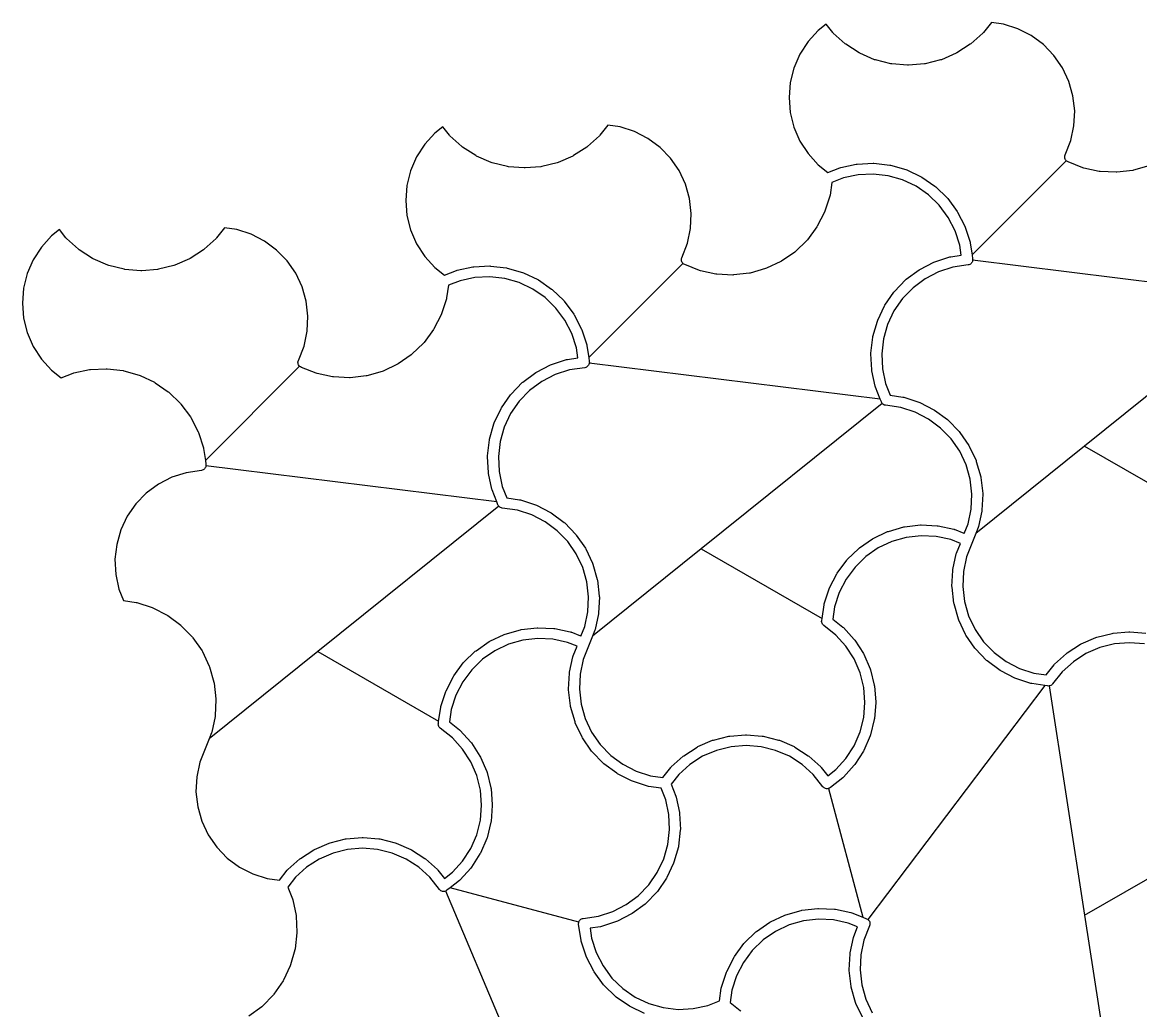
# Model space of a CAD drawing. Header units: millimetres. Extents: x 0 to 179, y 0 to 171.
# Drawn here: x 6.7 to 79.6, y 106.2 to 170.6 of the extents above; entities that cross this region are included whole.
import ezdxf

# ---------------------------------------------------------------- set-up
doc = ezdxf.new("R2010")
doc.units = ezdxf.units.MM
doc.layers.add('VISIBLE', color=7, linetype='CONTINUOUS')

msp = doc.modelspace()

# ---------------------------------------------------------------- linework, layer by layer
at = {"layer": 'VISIBLE'}
for p, q in [((69.845319, 170.577273), (69.325776, 169.922483)), ((70.643763, 170.458939), (69.845319, 170.577273)), ((58.563685, 170.051635), (57.905123, 169.325174)), ((59.08011, 170.461392), (58.563685, 170.051635)), ((59.507707, 169.922483), (59.08011, 170.461392)), ((59.546813, 169.880721), (59.507707, 169.922483)), ((60.315804, 169.183603), (59.546813, 169.880721)), ((69.28667, 169.880721), (68.517679, 169.183603)), ((69.325776, 169.922483), (69.28667, 169.880721)), ((71.577326, 170.159086), (70.643763, 170.458939)), ((72.449564, 169.711146), (71.577326, 170.159086)), ((57.905123, 169.325174), (57.373712, 168.501127)), ((60.36119, 169.14877), (60.315804, 169.183603)), ((61.23348, 168.586248), (60.36119, 169.14877)), ((68.472292, 169.14877), (67.600002, 168.586248)), ((68.517679, 169.183603), (68.472292, 169.14877)), ((73.237171, 169.127087), (72.449564, 169.711146)), ((73.919102, 168.422516), (73.237171, 169.127087)), ((57.373712, 168.501127), (56.983654, 167.601514)), ((61.283936, 168.559275), (61.23348, 168.586248)), ((62.236217, 168.146381), (61.283936, 168.559275)), ((67.549547, 168.559275), (66.597266, 168.146381)), ((67.600002, 168.586248), (67.549547, 168.559275)), ((74.477134, 167.616259), (73.919102, 168.422516)), ((62.290392, 168.127988), (62.236217, 168.146381)), ((63.297219, 167.875754), (62.290392, 168.127988)), ((63.353667, 167.866433), (63.297219, 167.875754)), ((64.388135, 167.781599), (63.353667, 167.866433)), ((64.445348, 167.781599), (64.388135, 167.781599)), ((65.479816, 167.866433), (64.445348, 167.781599)), ((65.536264, 167.875754), (65.479816, 167.866433)), ((66.54309, 168.127988), (65.536264, 167.875754)), ((66.597266, 168.146381), (66.54309, 168.127988)), ((56.983654, 167.601514), (56.74537, 166.650372)), ((74.896357, 166.72986), (74.477134, 167.616259)), ((56.74537, 166.650372), (56.665228, 165.673116)), ((75.165569, 165.787005), (74.896357, 166.72986)), ((56.665228, 165.673116), (56.74537, 164.695861)), ((75.277575, 164.812888), (75.165569, 165.787005)), ((75.229383, 163.833537), (75.277575, 164.812888)), ((56.74537, 164.695861), (56.983654, 163.744719)), ((33.578457, 163.356863), (32.919894, 162.630402)), ((34.094882, 163.76662), (33.578457, 163.356863)), ((34.522479, 163.227711), (34.094882, 163.76662)), ((44.86009, 163.882501), (44.340547, 163.227711)), ((45.658535, 163.764167), (44.86009, 163.882501)), ((46.592097, 163.464315), (45.658535, 163.764167)), ((47.464336, 163.016374), (46.592097, 163.464315)), ((56.983654, 163.744719), (57.373712, 162.845105)), ((75.022282, 162.875122), (75.229383, 163.833537)), ((32.919894, 162.630402), (32.388484, 161.806356)), ((34.561584, 163.185949), (34.522479, 163.227711)), ((35.330575, 162.488831), (34.561584, 163.185949)), ((44.301442, 163.185949), (43.532451, 162.488831)), ((44.340547, 163.227711), (44.301442, 163.185949)), ((48.251943, 162.432315), (47.464336, 163.016374)), ((57.373712, 162.845105), (57.905123, 162.021058)), ((74.651252, 161.93656), (75.022282, 162.875122)), ((32.388484, 161.806356), (31.998425, 160.906742)), ((35.375962, 162.453998), (35.330575, 162.488831)), ((36.248252, 161.891476), (35.375962, 162.453998)), ((36.298708, 161.864503), (36.248252, 161.891476)), ((37.250989, 161.451609), (36.298708, 161.864503)), ((42.564319, 161.864503), (41.612038, 161.451609)), ((42.614774, 161.891476), (42.564319, 161.864503)), ((43.487064, 162.453998), (42.614774, 161.891476)), ((43.532451, 162.488831), (43.487064, 162.453998)), ((48.933874, 161.727744), (48.251943, 162.432315)), ((57.905123, 162.021058), (58.563685, 161.294598)), ((74.62742, 161.82968), (74.63513, 161.884058)), ((74.628312, 161.774766), (74.62742, 161.82968)), ((74.63513, 161.884058), (74.651252, 161.93656)), ((37.305164, 161.433216), (37.250989, 161.451609)), ((38.31199, 161.180982), (37.305164, 161.433216)), ((38.368439, 161.171661), (38.31199, 161.180982)), ((39.402907, 161.086828), (38.368439, 161.171661)), ((39.460119, 161.086828), (39.402907, 161.086828)), ((40.494587, 161.171661), (39.460119, 161.086828)), ((40.551036, 161.180982), (40.494587, 161.171661)), ((41.557862, 161.433216), (40.551036, 161.180982)), ((41.612038, 161.451609), (41.557862, 161.433216)), ((49.491906, 160.921487), (48.933874, 161.727744)), ((58.563685, 161.294598), (59.195991, 160.792895)), ((59.195991, 160.792895), (59.973324, 161.100188)), ((59.973324, 161.100188), (60.028071, 161.116802)), ((60.028071, 161.116802), (61.042596, 161.336029)), ((61.042596, 161.336029), (61.099319, 161.343502)), ((61.099319, 161.343502), (62.136005, 161.394515)), ((62.136005, 161.394515), (62.193187, 161.392647)), ((62.193187, 161.392647), (63.224334, 161.274083)), ((63.224334, 161.274083), (63.280448, 161.262924)), ((63.280448, 161.262924), (64.278502, 160.977952)), ((74.729984, 161.561131), (68.590122, 155.421269)), ((74.637783, 161.720668), (74.628312, 161.774766)), ((74.655601, 161.668717), (74.637783, 161.720668)), ((74.681326, 161.620193), (74.655601, 161.668717)), ((74.714325, 161.57629), (74.681326, 161.620193)), ((74.729984, 161.561131), (74.714325, 161.57629)), ((74.753785, 161.538091), (74.729984, 161.561131)), ((74.798736, 161.506534), (74.753785, 161.538091)), ((74.84807, 161.482398), (74.798736, 161.506534)), ((75.813324, 161.100816), (74.84807, 161.482398)), ((75.868071, 161.084202), (75.813324, 161.100816)), ((76.882596, 160.864976), (75.868071, 161.084202)), ((80.118502, 161.223053), (79.120448, 160.93808)), ((31.998425, 160.906742), (31.760142, 159.9556)), ((49.911129, 160.035088), (49.491906, 160.921487)), ((60.203975, 160.438657), (59.453335, 160.141915)), ((61.16239, 160.645758), (60.203975, 160.438657)), ((62.141741, 160.69395), (61.16239, 160.645758)), ((63.115858, 160.581944), (62.141741, 160.69395)), ((64.058713, 160.312732), (63.115858, 160.581944)), ((64.278502, 160.977952), (64.332048, 160.9578)), ((64.332048, 160.9578), (65.27034, 160.514034)), ((65.27034, 160.514034), (65.319888, 160.485427)), ((65.319888, 160.485427), (66.173347, 159.894725)), ((76.939319, 160.857503), (76.882596, 160.864976)), ((77.976005, 160.80649), (76.939319, 160.857503)), ((78.033187, 160.808358), (77.976005, 160.80649)), ((79.064334, 160.926921), (78.033187, 160.808358)), ((79.120448, 160.93808), (79.064334, 160.926921)), ((31.760142, 159.9556), (31.68, 158.978345)), ((50.18034, 159.092233), (49.911129, 160.035088)), ((59.453335, 160.141915), (59.330792, 159.315079)), ((64.945112, 159.893509), (64.058713, 160.312732)), ((65.751369, 159.335477), (64.945112, 159.893509)), ((66.173347, 159.894725), (66.217572, 159.858429)), ((66.217572, 159.858429), (66.963392, 159.136575)), ((31.68, 158.978345), (31.760142, 158.001089)), ((50.292347, 158.118116), (50.18034, 159.092233)), ((59.317807, 159.259359), (59.0004, 158.271142)), ((59.330792, 159.315079), (59.317807, 159.259359)), ((66.45594, 158.653546), (65.751369, 159.335477)), ((66.963392, 159.136575), (67.001113, 159.093558)), ((67.001113, 159.093558), (67.619365, 158.259841)), ((58.978511, 158.218282), (58.504346, 157.294979)), ((59.0004, 158.271142), (58.978511, 158.218282)), ((67.039999, 157.865939), (66.45594, 158.653546)), ((67.619365, 158.259841), (67.649574, 158.211254)), ((67.649574, 158.211254), (68.123739, 157.287951)), ((31.760142, 158.001089), (31.998425, 157.049947)), ((50.244155, 157.138765), (50.292347, 158.118116)), ((67.48794, 156.993701), (67.039999, 157.865939)), ((9.109653, 157.071848), (8.593229, 156.662092)), ((9.537251, 156.53294), (9.109653, 157.071848)), ((19.874862, 157.18773), (19.355319, 156.53294)), ((20.673306, 157.069395), (19.874862, 157.18773)), ((21.606869, 156.769543), (20.673306, 157.069395)), ((22.479108, 156.321603), (21.606869, 156.769543)), ((31.998425, 157.049947), (32.388484, 156.150334)), ((50.037053, 156.18035), (50.244155, 157.138765)), ((58.474137, 157.246391), (57.855885, 156.412674)), ((58.504346, 157.294979), (58.474137, 157.246391)), ((67.787792, 156.060138), (67.48794, 156.993701)), ((68.123739, 157.287951), (68.145628, 157.235091)), ((68.145628, 157.235091), (68.463035, 156.246874)), ((8.593229, 156.662092), (7.934666, 155.935631)), ((9.576356, 156.491177), (9.537251, 156.53294)), ((10.345347, 155.794059), (9.576356, 156.491177)), ((19.316214, 156.491177), (18.547223, 155.794059)), ((19.355319, 156.53294), (19.316214, 156.491177)), ((23.266715, 155.737544), (22.479108, 156.321603)), ((32.388484, 156.150334), (32.919894, 155.326287)), ((49.666023, 155.241788), (50.037053, 156.18035)), ((57.818164, 156.369658), (57.072344, 155.647804)), ((57.855885, 156.412674), (57.818164, 156.369658)), ((67.88444, 155.408023), (67.787792, 156.060138)), ((68.463035, 156.246874), (68.47602, 156.191154)), ((68.47602, 156.191154), (68.590122, 155.421269)), ((7.934666, 155.935631), (7.403255, 155.111584)), ((10.390734, 155.759226), (10.345347, 155.794059)), ((11.263024, 155.196705), (10.390734, 155.759226)), ((18.501836, 155.759226), (17.629546, 155.196705)), ((18.547223, 155.794059), (18.501836, 155.759226)), ((23.948646, 155.032972), (23.266715, 155.737544)), ((32.919894, 155.326287), (33.578457, 154.599826)), ((49.649902, 155.189286), (49.666023, 155.241788)), ((57.028118, 155.611507), (56.17466, 155.020805)), ((57.072344, 155.647804), (57.028118, 155.611507)), ((66.159995, 154.976775), (67.148212, 155.294182)), ((67.148212, 155.294182), (67.203932, 155.307167)), ((67.203932, 155.307167), (67.88444, 155.408023)), ((68.590122, 155.421269), (68.628188, 155.164428)), ((7.403255, 155.111584), (7.013197, 154.21197)), ((11.313479, 155.169731), (11.263024, 155.196705)), ((12.26576, 154.756837), (11.313479, 155.169731)), ((12.319936, 154.738444), (12.26576, 154.756837)), ((13.326762, 154.48621), (12.319936, 154.738444)), ((16.572634, 154.738444), (15.565808, 154.48621)), ((16.626809, 154.756837), (16.572634, 154.738444)), ((17.57909, 155.169731), (16.626809, 154.756837)), ((17.629546, 155.196705), (17.57909, 155.169731)), ((24.506678, 154.226715), (23.948646, 155.032972)), ((33.578457, 154.599826), (34.210763, 154.098123)), ((35.042843, 154.422031), (36.057368, 154.641257)), ((36.057368, 154.641257), (36.11409, 154.64873)), ((36.11409, 154.64873), (37.150777, 154.699743)), ((37.150777, 154.699743), (37.207959, 154.697875)), ((37.207959, 154.697875), (38.239105, 154.579311)), ((38.239105, 154.579311), (38.295219, 154.568152)), ((38.295219, 154.568152), (39.293273, 154.28318)), ((49.744756, 154.866359), (43.604894, 148.726497)), ((49.642192, 155.134909), (49.649902, 155.189286)), ((49.643084, 155.079995), (49.642192, 155.134909)), ((49.652555, 155.025896), (49.643084, 155.079995)), ((49.670372, 154.973945), (49.652555, 155.025896)), ((49.696097, 154.925421), (49.670372, 154.973945)), ((49.729096, 154.881519), (49.696097, 154.925421)), ((49.744756, 154.866359), (49.729096, 154.881519)), ((49.768557, 154.843319), (49.744756, 154.866359)), ((49.813508, 154.811763), (49.768557, 154.843319)), ((49.862841, 154.787627), (49.813508, 154.811763)), ((50.828096, 154.406045), (49.862841, 154.787627)), ((55.133273, 154.528281), (54.135219, 154.243309)), ((55.18682, 154.548433), (55.133273, 154.528281)), ((56.125112, 154.992199), (55.18682, 154.548433)), ((56.17466, 155.020805), (56.125112, 154.992199)), ((65.183832, 154.480721), (66.107135, 154.954886)), ((66.107135, 154.954886), (66.159995, 154.976775)), ((67.334948, 154.618939), (66.401385, 154.319086)), ((68.333281, 154.766898), (67.334948, 154.618939)), ((68.38681, 154.779187), (68.333281, 154.766898)), ((68.437757, 154.799699), (68.38681, 154.779187)), ((68.484869, 154.827929), (68.437757, 154.799699)), ((68.526984, 154.86318), (68.484869, 154.827929)), ((68.563066, 154.904586), (68.526984, 154.86318)), ((68.592226, 154.951126), (68.563066, 154.904586)), ((68.613747, 155.001656), (68.592226, 154.951126)), ((68.627099, 155.054929), (68.613747, 155.001656)), ((68.628439, 155.070031), (68.627099, 155.054929)), ((68.628188, 155.164428), (68.631952, 155.109636)), ((68.631952, 155.109636), (68.628439, 155.070031)), ((87.591384, 152.711882), (68.628439, 155.070031)), ((7.013197, 154.21197), (6.774913, 153.260828)), ((13.38321, 154.476889), (13.326762, 154.48621)), ((14.417678, 154.392056), (13.38321, 154.476889)), ((14.474891, 154.392056), (14.417678, 154.392056)), ((15.509359, 154.476889), (14.474891, 154.392056)), ((15.565808, 154.48621), (15.509359, 154.476889)), ((24.925901, 153.340317), (24.506678, 154.226715)), ((34.210763, 154.098123), (34.988096, 154.405416)), ((34.988096, 154.405416), (35.042843, 154.422031)), ((36.177162, 153.950987), (35.218747, 153.743885)), ((37.156513, 153.999178), (36.177162, 153.950987)), ((38.13063, 153.887172), (37.156513, 153.999178)), ((39.073485, 153.617961), (38.13063, 153.887172)), ((39.293273, 154.28318), (39.34682, 154.263028)), ((39.34682, 154.263028), (40.285112, 153.819262)), ((40.285112, 153.819262), (40.33466, 153.790656)), ((40.33466, 153.790656), (41.188118, 153.199954)), ((50.882843, 154.38943), (50.828096, 154.406045)), ((51.897368, 154.170204), (50.882843, 154.38943)), ((51.95409, 154.162731), (51.897368, 154.170204)), ((52.990777, 154.111718), (51.95409, 154.162731)), ((53.047959, 154.113586), (52.990777, 154.111718)), ((54.079105, 154.23215), (53.047959, 154.113586)), ((54.135219, 154.243309), (54.079105, 154.23215)), ((63.536657, 153.048719), (64.258511, 153.794539)), ((64.258511, 153.794539), (64.301527, 153.83226)), ((64.301527, 153.83226), (65.135245, 154.450512)), ((65.529147, 153.871146), (64.74154, 153.287087)), ((65.135245, 154.450512), (65.183832, 154.480721)), ((66.401385, 154.319086), (65.529147, 153.871146)), ((6.774913, 153.260828), (6.694772, 152.283573)), ((25.195112, 152.397462), (24.925901, 153.340317)), ((34.468106, 153.447144), (34.345564, 152.620307)), ((35.218747, 153.743885), (34.468106, 153.447144)), ((39.959884, 153.198738), (39.073485, 153.617961)), ((40.766141, 152.640705), (39.959884, 153.198738)), ((41.188118, 153.199954), (41.232344, 153.163657)), ((41.232344, 153.163657), (41.978164, 152.441803)), ((64.74154, 153.287087), (64.059609, 152.582516)), ((25.307118, 151.423344), (25.195112, 152.397462)), ((34.332579, 152.564587), (34.015172, 151.57637)), ((34.345564, 152.620307), (34.332579, 152.564587)), ((41.470712, 151.958775), (40.766141, 152.640705)), ((41.978164, 152.441803), (42.015885, 152.398787)), ((42.015885, 152.398787), (42.634137, 151.565069)), ((62.909659, 152.151035), (63.50036, 153.004493)), ((63.50036, 153.004493), (63.536657, 153.048719)), ((64.059609, 152.582516), (63.501576, 151.776259)), ((87.714435, 152.4434), (75.927511, 142.96851)), ((6.694772, 152.283573), (6.774913, 151.306318)), ((42.054771, 151.171167), (41.470712, 151.958775)), ((62.437286, 151.163195), (62.881052, 152.101487)), ((62.881052, 152.101487), (62.909659, 152.151035)), ((63.501576, 151.776259), (63.082354, 150.88986)), ((6.774913, 151.306318), (7.013197, 150.355176)), ((25.258927, 150.443993), (25.307118, 151.423344)), ((33.993282, 151.52351), (33.519118, 150.600207)), ((34.015172, 151.57637), (33.993282, 151.52351)), ((42.502711, 150.298929), (42.054771, 151.171167)), ((42.634137, 151.565069), (42.664346, 151.516482)), ((42.664346, 151.516482), (43.138511, 150.593179)), ((62.132162, 150.111594), (62.417134, 151.109648)), ((62.417134, 151.109648), (62.437286, 151.163195)), ((63.082354, 150.88986), (62.813142, 149.947005)), ((7.013197, 150.355176), (7.403255, 149.455562)), ((25.051825, 149.485578), (25.258927, 150.443993)), ((33.488909, 150.55162), (32.870656, 149.717902)), ((33.519118, 150.600207), (33.488909, 150.55162)), ((42.802564, 149.365366), (42.502711, 150.298929)), ((43.138511, 150.593179), (43.1604, 150.540319)), ((43.1604, 150.540319), (43.477807, 149.552102)), ((7.403255, 149.455562), (7.934666, 148.631515)), ((24.680795, 148.547016), (25.051825, 149.485578)), ((32.832935, 149.674886), (32.087115, 148.953032)), ((32.870656, 149.717902), (32.832935, 149.674886)), ((43.477807, 149.552102), (43.490792, 149.496382)), ((43.490792, 149.496382), (43.604894, 148.726497)), ((62.002439, 149.024334), (62.121003, 150.05548)), ((62.121003, 150.05548), (62.132162, 150.111594)), ((62.813142, 149.947005), (62.701136, 148.972888)), ((32.04289, 148.916735), (31.189431, 148.326033)), ((32.087115, 148.953032), (32.04289, 148.916735)), ((42.218704, 148.612395), (42.899211, 148.713251)), ((42.899211, 148.713251), (42.802564, 149.365366)), ((43.604894, 148.726497), (43.64296, 148.469656)), ((62.000571, 148.967151), (62.002439, 149.024334)), ((62.051584, 147.930465), (62.000571, 148.967151)), ((62.701136, 148.972888), (62.749327, 147.993537)), ((7.934666, 148.631515), (8.593229, 147.905054)), ((11.072139, 147.946485), (11.128862, 147.953958)), ((11.128862, 147.953958), (12.165548, 148.004971)), ((12.165548, 148.004971), (12.222731, 148.003103)), ((12.222731, 148.003103), (13.253877, 147.88454)), ((24.759647, 148.171706), (18.619666, 142.031726)), ((24.656416, 148.427933), (24.663396, 148.488541)), ((24.660067, 148.367033), (24.656416, 148.427933)), ((24.674237, 148.307692), (24.660067, 148.367033)), ((24.663396, 148.488541), (24.680795, 148.547016)), ((24.698496, 148.251714), (24.674237, 148.307692)), ((24.732107, 148.200798), (24.698496, 148.251714)), ((24.759647, 148.171706), (24.732107, 148.200798)), ((24.774049, 148.156493), (24.759647, 148.171706)), ((24.823047, 148.120143), (24.774049, 148.156493)), ((24.877613, 148.092855), (24.823047, 148.120143)), ((25.842867, 147.711273), (24.877613, 148.092855)), ((31.139884, 148.297427), (30.201591, 147.853661)), ((31.189431, 148.326033), (31.139884, 148.297427)), ((40.198604, 147.785949), (41.121907, 148.260114)), ((41.121907, 148.260114), (41.174767, 148.282003)), ((41.174767, 148.282003), (42.162984, 148.59941)), ((42.162984, 148.59941), (42.218704, 148.612395)), ((43.348053, 148.072126), (42.34972, 147.924167)), ((43.407394, 148.086296), (43.348053, 148.072126)), ((43.463372, 148.110555), (43.407394, 148.086296)), ((43.514288, 148.144167), (43.463372, 148.110555)), ((43.558593, 148.186109), (43.514288, 148.144167)), ((43.594943, 148.235107), (43.558593, 148.186109)), ((43.622231, 148.289673), (43.594943, 148.235107)), ((43.63963, 148.348148), (43.622231, 148.289673)), ((43.642759, 148.375315), (43.63963, 148.348148)), ((43.64661, 148.408757), (43.642759, 148.375315)), ((62.606155, 146.01711), (43.642759, 148.375315)), ((43.64296, 148.469656), (43.64661, 148.408757)), ((62.749327, 147.993537), (62.956429, 147.035122)), ((8.593229, 147.905054), (9.225535, 147.403351)), ((9.225535, 147.403351), (10.002867, 147.710645)), ((10.002867, 147.710645), (10.057615, 147.727259)), ((10.057615, 147.727259), (11.072139, 147.946485)), ((13.253877, 147.88454), (13.309991, 147.87338)), ((13.309991, 147.87338), (14.308045, 147.588408)), ((14.308045, 147.588408), (14.361591, 147.568256)), ((14.361591, 147.568256), (15.299884, 147.12449)), ((25.897615, 147.694659), (25.842867, 147.711273)), ((26.912139, 147.475432), (25.897615, 147.694659)), ((26.968862, 147.467959), (26.912139, 147.475432)), ((28.005548, 147.416946), (26.968862, 147.467959)), ((28.062731, 147.418814), (28.005548, 147.416946)), ((29.093877, 147.537378), (28.062731, 147.418814)), ((29.149991, 147.548537), (29.093877, 147.537378)), ((30.148045, 147.833509), (29.149991, 147.548537)), ((30.201591, 147.853661), (30.148045, 147.833509)), ((39.316299, 147.137488), (40.150016, 147.75574)), ((40.150016, 147.75574), (40.198604, 147.785949)), ((41.416157, 147.624315), (40.543919, 147.176374)), ((42.34972, 147.924167), (41.416157, 147.624315)), ((62.059057, 147.873743), (62.051584, 147.930465)), ((62.278284, 146.859218), (62.059057, 147.873743)), ((15.299884, 147.12449), (15.349431, 147.095884)), ((15.349431, 147.095884), (16.20289, 146.505182)), ((16.20289, 146.505182), (16.247115, 146.468886)), ((38.551429, 146.353947), (39.273283, 147.099767)), ((39.756311, 146.592315), (39.074381, 145.887744)), ((39.273283, 147.099767), (39.316299, 147.137488)), ((40.543919, 147.176374), (39.756311, 146.592315)), ((62.294898, 146.804471), (62.278284, 146.859218)), ((62.606155, 146.01711), (62.294898, 146.804471)), ((62.956429, 147.035122), (63.253171, 146.284481)), ((16.247115, 146.468886), (16.992935, 145.747032)), ((37.92443, 145.456263), (38.515132, 146.309722)), ((38.515132, 146.309722), (38.551429, 146.353947)), ((39.074381, 145.887744), (38.516348, 145.081487)), ((62.67648, 145.839216), (62.606155, 146.01711)), ((62.703768, 145.78465), (62.67648, 145.839216)), ((62.730011, 145.749275), (62.703768, 145.78465)), ((63.253171, 146.284481), (64.080007, 146.161939)), ((64.080007, 146.161939), (64.135727, 146.148954)), ((64.135727, 146.148954), (65.123944, 145.831547)), ((65.123944, 145.831547), (65.176804, 145.809657)), ((65.176804, 145.809657), (66.100107, 145.335493)), ((16.992935, 145.747032), (17.030656, 145.704015)), ((17.030656, 145.704015), (17.648909, 144.870298)), ((37.452058, 144.468423), (37.895824, 145.406715)), ((37.895824, 145.406715), (37.92443, 145.456263)), ((38.516348, 145.081487), (38.097125, 144.195088)), ((62.730011, 145.749275), (50.942283, 136.273738)), ((62.740118, 145.735652), (62.730011, 145.749275)), ((62.784423, 145.69371), (62.740118, 145.735652)), ((62.835339, 145.660099), (62.784423, 145.69371)), ((62.891317, 145.63584), (62.835339, 145.660099)), ((62.950658, 145.62167), (62.891317, 145.63584)), ((63.948991, 145.47371), (62.950658, 145.62167)), ((64.882554, 145.173858), (63.948991, 145.47371)), ((65.754792, 144.725918), (64.882554, 145.173858)), ((66.100107, 145.335493), (66.148694, 145.305284)), ((66.148694, 145.305284), (66.982412, 144.687031)), ((17.648909, 144.870298), (17.679118, 144.82171)), ((17.679118, 144.82171), (18.153282, 143.898407)), ((37.146934, 143.416823), (37.431906, 144.414877)), ((37.431906, 144.414877), (37.452058, 144.468423)), ((66.5424, 144.141859), (65.754792, 144.725918)), ((66.982412, 144.687031), (67.025428, 144.64931)), ((67.025428, 144.64931), (67.747282, 143.90349)), ((18.153282, 143.898407), (18.175172, 143.845548)), ((18.175172, 143.845548), (18.492579, 142.85733)), ((38.097125, 144.195088), (37.827914, 143.252233)), ((67.22433, 143.437287), (66.5424, 144.141859)), ((67.747282, 143.90349), (67.783579, 143.859265)), ((67.783579, 143.859265), (68.374281, 143.005806)), ((18.492579, 142.85733), (18.505564, 142.80161)), ((37.017211, 142.329562), (37.135775, 143.360709)), ((37.135775, 143.360709), (37.146934, 143.416823)), ((37.827914, 143.252233), (37.715908, 142.278116)), ((67.782363, 142.63103), (67.22433, 143.437287)), ((68.374281, 143.005806), (68.402887, 142.956259)), ((68.402887, 142.956259), (68.846653, 142.017966)), ((75.927511, 142.96851), (68.833629, 137.26611)), ((75.927511, 142.96851), (83.796036, 138.42561)), ((18.505564, 142.80161), (18.619666, 142.031726)), ((37.015343, 142.27238), (37.017211, 142.329562)), ((37.066356, 141.235694), (37.015343, 142.27238)), ((37.715908, 142.278116), (37.764099, 141.298765)), ((68.201586, 141.744632), (67.782363, 142.63103)), ((18.416354, 141.389644), (18.362825, 141.377355)), ((18.467301, 141.410156), (18.416354, 141.389644)), ((18.514412, 141.438385), (18.467301, 141.410156)), ((18.556527, 141.473637), (18.514412, 141.438385)), ((18.592609, 141.515042), (18.556527, 141.473637)), ((18.62177, 141.561583), (18.592609, 141.515042)), ((18.619666, 142.031726), (18.657731, 141.774885)), ((18.643291, 141.612112), (18.62177, 141.561583)), ((18.656642, 141.665386), (18.643291, 141.612112)), ((18.657982, 141.680487), (18.656642, 141.665386)), ((18.657731, 141.774885), (18.661496, 141.720092)), ((18.661496, 141.720092), (18.657982, 141.680487)), ((37.620927, 139.322338), (18.657982, 141.680487)), ((68.470797, 140.801777), (68.201586, 141.744632)), ((68.846653, 142.017966), (68.866805, 141.96442)), ((68.866805, 141.96442), (69.151777, 140.966366)), ((16.430929, 140.929543), (15.55869, 140.481603)), ((17.364491, 141.229395), (16.430929, 140.929543)), ((18.362825, 141.377355), (17.364491, 141.229395)), ((37.073829, 141.178971), (37.066356, 141.235694)), ((37.293055, 140.164446), (37.073829, 141.178971)), ((37.764099, 141.298765), (37.971201, 140.34035)), ((68.582803, 139.827659), (68.470797, 140.801777)), ((69.151777, 140.966366), (69.162936, 140.910252)), ((69.162936, 140.910252), (69.2815, 139.879106)), ((15.55869, 140.481603), (14.771083, 139.897544)), ((37.30967, 140.109699), (37.293055, 140.164446)), ((37.620927, 139.322338), (37.30967, 140.109699)), ((37.971201, 140.34035), (38.267942, 139.58971)), ((14.771083, 139.897544), (14.089152, 139.192972)), ((37.691252, 139.144445), (37.620927, 139.322338)), ((38.267942, 139.58971), (39.094779, 139.467167)), ((39.094779, 139.467167), (39.150499, 139.454182)), ((39.150499, 139.454182), (40.138716, 139.136775)), ((68.534612, 138.848308), (68.582803, 139.827659)), ((69.283368, 139.821923), (69.232355, 138.785237)), ((69.2815, 139.879106), (69.283368, 139.821923)), ((14.089152, 139.192972), (13.53112, 138.386715)), ((37.743979, 139.053857), (25.957055, 129.578967)), ((37.714065, 139.09737), (37.691252, 139.144445)), ((37.743639, 139.054221), (37.714065, 139.09737)), ((37.743979, 139.053857), (37.743639, 139.054221)), ((37.779314, 139.015962), (37.743979, 139.053857)), ((37.820293, 138.983448), (37.779314, 139.015962)), ((37.86566, 138.957404), (37.820293, 138.983448)), ((37.914401, 138.938413), (37.86566, 138.957404)), ((37.96543, 138.926898), (37.914401, 138.938413)), ((38.963763, 138.778939), (37.96543, 138.926898)), ((39.897326, 138.479086), (38.963763, 138.778939)), ((40.769564, 138.031146), (39.897326, 138.479086)), ((40.138716, 139.136775), (40.191576, 139.114886)), ((40.191576, 139.114886), (41.114879, 138.640721)), ((41.114879, 138.640721), (41.163466, 138.610512)), ((41.163466, 138.610512), (41.997184, 137.99226)), ((68.32751, 137.889894), (68.534612, 138.848308)), ((69.224882, 138.728514), (69.005656, 137.71399)), ((69.232355, 138.785237), (69.224882, 138.728514)), ((13.53112, 138.386715), (13.111897, 137.500317)), ((41.557171, 137.447087), (40.769564, 138.031146)), ((41.997184, 137.99226), (42.0402, 137.954539)), ((42.0402, 137.954539), (42.762054, 137.208719)), ((64.194377, 137.703627), (65.225524, 137.82219)), ((65.225524, 137.82219), (65.282706, 137.824058)), ((65.282706, 137.824058), (66.319392, 137.773045)), ((66.319392, 137.773045), (66.376115, 137.765572)), ((66.376115, 137.765572), (67.39064, 137.546346)), ((68.085152, 137.276821), (68.32751, 137.889894)), ((13.111897, 137.500317), (12.842686, 136.557462)), ((42.239102, 136.742516), (41.557171, 137.447087)), ((42.762054, 137.208719), (42.79835, 137.164493)), ((42.79835, 137.164493), (43.389052, 136.311035)), ((62.148371, 136.943577), (63.086663, 137.387343)), ((63.086663, 137.387343), (63.140209, 137.407495)), ((63.140209, 137.407495), (64.138263, 137.692467)), ((64.138263, 137.692467), (64.194377, 137.703627)), ((65.27697, 137.123493), (64.302853, 137.011487)), ((66.256321, 137.075302), (65.27697, 137.123493)), ((67.214736, 136.8682), (66.256321, 137.075302)), ((67.39064, 137.546346), (67.445387, 137.529732)), ((68.085152, 137.276821), (67.445387, 137.529732)), ((68.833629, 137.26611), (68.236429, 135.755426)), ((68.989041, 137.659242), (68.833629, 137.26611)), ((69.005656, 137.71399), (68.989041, 137.659242)), ((12.842686, 136.557462), (12.730679, 135.583344)), ((42.797134, 135.936259), (42.239102, 136.742516)), ((43.389052, 136.311035), (43.417659, 136.261487)), ((60.455319, 135.566119), (61.201139, 136.287972)), ((61.201139, 136.287972), (61.245364, 136.324269)), ((61.245364, 136.324269), (62.098823, 136.914971)), ((62.473599, 136.323053), (61.667342, 135.765021)), ((62.098823, 136.914971), (62.148371, 136.943577)), ((63.359998, 136.742276), (62.473599, 136.323053)), ((64.302853, 137.011487), (63.359998, 136.742276)), ((67.827808, 136.625842), (67.214736, 136.8682)), ((67.574898, 135.986077), (67.827808, 136.625842)), ((12.730679, 135.583344), (12.778871, 134.603993)), ((43.216357, 135.04986), (42.797134, 135.936259)), ((43.417659, 136.261487), (43.861425, 135.323195)), ((50.942283, 136.273738), (43.848401, 130.571338)), ((50.942283, 136.273738), (58.810808, 131.730838)), ((60.417598, 135.523102), (60.455319, 135.566119)), ((61.667342, 135.765021), (60.962771, 135.08309)), ((67.339057, 134.916805), (67.558284, 135.93133)), ((67.558284, 135.93133), (67.574898, 135.986077)), ((68.236429, 135.755426), (68.029327, 134.797011)), ((43.485569, 134.107005), (43.216357, 135.04986)), ((43.861425, 135.323195), (43.881577, 135.269648)), ((43.881577, 135.269648), (44.166549, 134.271594)), ((59.799345, 134.689385), (60.417598, 135.523102)), ((60.962771, 135.08309), (60.378711, 134.295483)), ((67.280571, 133.823396), (67.331584, 134.860083)), ((67.331584, 134.860083), (67.339057, 134.916805)), ((12.778871, 134.603993), (12.985973, 133.645578)), ((43.597575, 133.132888), (43.485569, 134.107005)), ((44.166549, 134.271594), (44.177708, 134.21548)), ((44.177708, 134.21548), (44.296272, 133.184334)), ((59.294972, 133.717494), (59.769137, 134.640797)), ((59.769137, 134.640797), (59.799345, 134.689385)), ((60.378711, 134.295483), (59.930771, 133.423244)), ((68.029327, 134.797011), (67.981136, 133.81766)), ((12.985973, 133.645578), (13.282714, 132.894938)), ((58.955676, 132.676417), (59.273082, 133.664634)), ((59.273082, 133.664634), (59.294972, 133.717494)), ((59.930771, 133.423244), (59.630919, 132.489681)), ((67.282439, 133.766214), (67.280571, 133.823396)), ((67.401003, 132.735067), (67.282439, 133.766214)), ((67.981136, 133.81766), (68.093142, 132.843543)), ((13.282714, 132.894938), (14.109551, 132.772395)), ((14.109551, 132.772395), (14.16527, 132.75941)), ((14.16527, 132.75941), (15.153488, 132.442003)), ((43.549383, 132.153537), (43.597575, 133.132888)), ((44.29814, 133.127151), (44.247127, 132.090465)), ((44.296272, 133.184334), (44.29814, 133.127151)), ((58.94269, 132.620697), (58.955676, 132.676417)), ((67.412162, 132.678953), (67.401003, 132.735067)), ((67.697134, 131.6809), (67.412162, 132.678953)), ((68.093142, 132.843543), (68.362354, 131.900688)), ((15.153488, 132.442003), (15.206348, 132.420114)), ((15.206348, 132.420114), (16.129651, 131.945949)), ((16.129651, 131.945949), (16.178238, 131.91574)), ((16.178238, 131.91574), (17.011955, 131.297488)), ((43.342282, 131.195122), (43.549383, 132.153537)), ((44.239654, 132.033743), (44.020427, 131.019218)), ((44.247127, 132.090465), (44.239654, 132.033743)), ((58.810808, 131.730838), (58.94269, 132.620697)), ((59.630919, 132.489681), (59.512585, 131.691237)), ((17.011955, 131.297488), (17.054972, 131.259767)), ((17.054972, 131.259767), (17.776826, 130.513947)), ((43.099923, 130.58205), (43.342282, 131.195122)), ((58.786873, 131.533072), (58.790523, 131.593972)), ((58.793853, 131.472463), (58.786873, 131.533072)), ((58.790523, 131.593972), (58.810808, 131.730838)), ((58.811252, 131.413988), (58.793853, 131.472463)), ((58.83854, 131.359422), (58.811252, 131.413988)), ((58.874889, 131.310424), (58.83854, 131.359422)), ((58.919195, 131.268482), (58.874889, 131.310424)), ((59.709797, 130.641178), (58.919195, 131.268482)), ((59.512585, 131.691237), (60.167375, 131.171694)), ((67.717286, 131.627353), (67.697134, 131.6809)), ((68.161052, 130.689061), (67.717286, 131.627353)), ((68.362354, 131.900688), (68.781576, 131.014289)), ((17.776826, 130.513947), (17.813122, 130.469722)), ((17.813122, 130.469722), (18.403824, 129.616263)), ((37.163143, 130.248806), (38.101435, 130.692572)), ((38.101435, 130.692572), (38.154981, 130.712724)), ((38.154981, 130.712724), (39.153035, 130.997696)), ((39.153035, 130.997696), (39.209149, 131.008855)), ((39.209149, 131.008855), (40.240296, 131.127418)), ((40.240296, 131.127418), (40.297478, 131.129286)), ((40.297478, 131.129286), (41.334164, 131.078274)), ((41.334164, 131.078274), (41.390887, 131.070801)), ((41.390887, 131.070801), (42.405412, 130.851574)), ((42.405412, 130.851574), (42.460159, 130.83496)), ((43.099923, 130.58205), (42.460159, 130.83496)), ((43.848401, 130.571338), (43.251201, 129.060654)), ((44.003813, 130.964471), (43.848401, 130.571338)), ((44.020427, 131.019218), (44.003813, 130.964471)), ((60.36836, 129.914718), (59.709797, 130.641178)), ((60.167375, 131.171694), (60.209137, 131.132589)), ((60.209137, 131.132589), (60.906255, 130.363598)), ((68.189659, 130.639513), (68.161052, 130.689061)), ((68.78036, 129.786055), (68.189659, 130.639513)), ((68.781576, 131.014289), (69.339609, 130.208032)), ((75.709164, 130.071273), (76.661445, 130.484167)), ((76.661445, 130.484167), (76.715621, 130.50256)), ((76.715621, 130.50256), (77.722447, 130.754794)), ((77.722447, 130.754794), (77.778895, 130.764115)), ((77.778895, 130.764115), (78.813363, 130.848949)), ((78.813363, 130.848949), (78.870576, 130.848949)), ((78.870576, 130.848949), (79.905044, 130.764115)), ((36.260136, 129.629497), (37.113595, 130.220199)), ((37.113595, 130.220199), (37.163143, 130.248806)), ((38.374769, 130.047504), (37.488371, 129.628281)), ((39.317624, 130.316715), (38.374769, 130.047504)), ((40.291742, 130.428722), (39.317624, 130.316715)), ((41.271093, 130.38053), (40.291742, 130.428722)), ((42.229508, 130.173428), (41.271093, 130.38053)), ((42.84258, 129.93107), (42.229508, 130.173428)), ((42.58967, 129.291306), (42.84258, 129.93107)), ((60.899771, 129.090671), (60.36836, 129.914718)), ((60.906255, 130.363598), (60.941088, 130.318211)), ((60.941088, 130.318211), (61.50361, 129.445921)), ((68.816657, 129.741829), (68.78036, 129.786055)), ((69.538511, 128.996009), (68.816657, 129.741829)), ((69.339609, 130.208032), (70.02154, 129.503461)), ((74.786419, 129.481778), (75.658709, 130.0443)), ((75.658709, 130.0443), (75.709164, 130.071273)), ((76.913572, 129.830519), (76.013959, 129.440461)), ((77.864714, 130.068803), (76.913572, 129.830519)), ((78.84197, 130.148945), (77.864714, 130.068803)), ((79.819225, 130.068803), (78.84197, 130.148945)), ((18.403824, 129.616263), (18.432431, 129.566715)), ((18.432431, 129.566715), (18.876197, 128.628423)), ((25.957055, 129.578967), (18.863173, 123.876567)), ((25.957055, 129.578967), (33.825579, 125.036066)), ((35.470091, 128.871347), (36.215911, 129.593201)), ((36.682114, 129.070249), (35.977542, 128.388318)), ((36.215911, 129.593201), (36.260136, 129.629497)), ((37.488371, 129.628281), (36.682114, 129.070249)), ((42.353829, 128.222034), (42.573055, 129.236558)), ((42.573055, 129.236558), (42.58967, 129.291306)), ((43.251201, 129.060654), (43.044099, 128.102239)), ((61.289829, 128.191057), (60.899771, 129.090671)), ((61.50361, 129.445921), (61.530583, 129.395465)), ((61.530583, 129.395465), (61.943477, 128.443184)), ((70.02154, 129.503461), (70.809147, 128.919402)), ((73.972041, 128.749827), (74.741032, 129.446945)), ((74.741032, 129.446945), (74.786419, 129.481778)), ((76.013959, 129.440461), (75.189912, 128.90905)), ((18.876197, 128.628423), (18.896349, 128.574877)), ((18.896349, 128.574877), (19.181321, 127.576823)), ((34.814117, 127.994613), (35.43237, 128.82833)), ((35.977542, 128.388318), (35.393483, 127.600711)), ((35.43237, 128.82833), (35.470091, 128.871347)), ((61.943477, 128.443184), (61.96187, 128.389009)), ((61.96187, 128.389009), (62.214104, 127.382183)), ((69.581527, 128.958288), (69.538511, 128.996009)), ((70.415245, 128.340036), (69.581527, 128.958288)), ((70.463832, 128.309827), (70.415245, 128.340036)), ((71.387135, 127.835662), (70.463832, 128.309827)), ((70.809147, 128.919402), (71.681385, 128.471461)), ((71.681385, 128.471461), (72.614948, 128.171609)), ((73.413392, 128.053275), (73.932935, 128.708065)), ((73.932935, 128.708065), (73.972041, 128.749827)), ((75.189912, 128.90905), (74.463451, 128.250487)), ((19.181321, 127.576823), (19.19248, 127.520709)), ((34.309744, 127.022722), (34.783908, 127.946026)), ((34.783908, 127.946026), (34.814117, 127.994613)), ((35.393483, 127.600711), (34.945543, 126.728472)), ((42.295343, 127.128625), (42.346356, 128.165311)), ((42.346356, 128.165311), (42.353829, 128.222034)), ((43.044099, 128.102239), (42.995908, 127.122889)), ((61.528113, 127.239915), (61.289829, 128.191057)), ((71.439995, 127.813773), (71.387135, 127.835662)), ((72.428212, 127.496366), (71.439995, 127.813773)), ((72.614948, 128.171609), (73.413392, 128.053275)), ((74.463451, 128.250487), (73.836148, 127.459885)), ((19.19248, 127.520709), (19.311043, 126.489562)), ((33.970447, 125.981645), (34.287854, 126.969863)), ((34.287854, 126.969863), (34.309744, 127.022722)), ((42.297211, 127.071442), (42.295343, 127.128625)), ((42.415775, 126.040296), (42.297211, 127.071442)), ((42.995908, 127.122889), (43.107914, 126.148771)), ((61.608254, 126.26266), (61.528113, 127.239915)), ((73.321435, 127.359257), (61.797471, 112.115577)), ((62.214104, 127.382183), (62.223425, 127.325734)), ((62.223425, 127.325734), (62.308258, 126.291266)), ((72.483932, 127.483381), (72.428212, 127.496366)), ((73.321435, 127.359257), (72.483932, 127.483381)), ((73.510658, 127.331213), (73.321435, 127.359257)), ((73.562832, 127.327433), (73.510658, 127.331213)), ((73.614987, 127.33147), (73.562832, 127.327433)), ((73.615473, 127.331582), (73.614987, 127.33147)), ((73.665958, 127.343236), (73.615473, 127.331582)), ((73.615473, 127.331582), (75.927506, 112.386362)), ((73.714606, 127.362468), (73.665958, 127.343236)), ((73.759844, 127.388735), (73.714606, 127.362468)), ((73.800662, 127.421451), (73.759844, 127.388735)), ((73.836148, 127.459885), (73.800662, 127.421451)), ((19.312911, 126.43238), (19.261899, 125.395694)), ((19.311043, 126.489562), (19.312911, 126.43238)), ((34.945543, 126.728472), (34.645691, 125.79491)), ((43.107914, 126.148771), (43.377125, 125.205916)), ((61.528113, 125.285405), (61.608254, 126.26266)), ((62.308258, 126.234053), (62.223425, 125.199585)), ((62.308258, 126.291266), (62.308258, 126.234053)), ((19.261899, 125.395694), (19.254426, 125.338971)), ((33.825579, 125.036066), (33.957462, 125.925926)), ((33.957462, 125.925926), (33.970447, 125.981645)), ((34.645691, 125.79491), (34.527356, 124.996465)), ((42.426934, 125.984182), (42.415775, 126.040296)), ((42.711906, 124.986128), (42.426934, 125.984182)), ((19.254426, 125.338971), (19.035199, 124.324446)), ((33.801514, 124.847026), (33.805295, 124.8992)), ((33.805552, 124.794871), (33.801514, 124.847026)), ((33.805295, 124.8992), (33.825579, 125.036066)), ((33.817318, 124.7439), (33.805552, 124.794871)), ((33.836549, 124.695252), (33.817318, 124.7439)), ((33.862816, 124.650014), (33.836549, 124.695252)), ((33.895532, 124.609196), (33.862816, 124.650014)), ((34.527356, 124.996465), (35.182146, 124.476922)), ((42.732058, 124.932582), (42.711906, 124.986128)), ((43.175824, 123.994289), (42.732058, 124.932582)), ((43.377125, 125.205916), (43.796348, 124.319517)), ((61.289829, 124.334263), (61.528113, 125.285405)), ((62.214104, 125.143137), (61.96187, 124.136311)), ((62.223425, 125.199585), (62.214104, 125.143137)), ((19.018585, 124.269699), (18.863173, 123.876567)), ((19.035199, 124.324446), (19.018585, 124.269699)), ((33.933967, 124.57371), (33.895532, 124.609196)), ((34.724569, 123.946407), (33.933967, 124.57371)), ((35.383132, 123.219946), (34.724569, 123.946407)), ((35.182146, 124.476922), (35.223908, 124.437817)), ((35.223908, 124.437817), (35.921027, 123.668826)), ((43.20443, 123.944742), (43.175824, 123.994289)), ((43.795132, 123.091283), (43.20443, 123.944742)), ((43.796348, 124.319517), (44.354381, 123.51326)), ((51.730392, 123.807788), (52.737219, 124.060022)), ((52.737219, 124.060022), (52.793667, 124.069343)), ((52.793667, 124.069343), (53.828135, 124.154177)), ((53.828135, 124.154177), (53.885348, 124.154177)), ((53.885348, 124.154177), (54.919816, 124.069343)), ((54.919816, 124.069343), (54.976264, 124.060022)), ((54.976264, 124.060022), (55.98309, 123.807788)), ((60.899771, 123.434649), (61.289829, 124.334263)), ((61.943477, 124.082135), (61.530583, 123.129854)), ((61.96187, 124.136311), (61.943477, 124.082135)), ((18.863173, 123.876567), (18.265973, 122.365883)), ((35.914542, 122.395899), (35.383132, 123.219946)), ((35.921027, 123.668826), (35.95586, 123.623439)), ((35.95586, 123.623439), (36.518381, 122.751149)), ((44.354381, 123.51326), (45.036311, 122.808689)), ((49.80119, 122.787006), (50.67348, 123.349528)), ((50.67348, 123.349528), (50.723936, 123.376501)), ((50.723936, 123.376501), (51.676217, 123.789396)), ((51.676217, 123.789396), (51.730392, 123.807788)), ((52.879486, 123.374031), (51.928344, 123.135748)), ((53.856741, 123.454173), (52.879486, 123.374031)), ((54.833997, 123.374031), (53.856741, 123.454173)), ((55.785139, 123.135748), (54.833997, 123.374031)), ((55.98309, 123.807788), (56.037266, 123.789396)), ((56.037266, 123.789396), (56.989547, 123.376501)), ((56.989547, 123.376501), (57.040002, 123.349528)), ((57.040002, 123.349528), (57.912292, 122.787006)), ((60.36836, 122.610602), (60.899771, 123.434649)), ((36.518381, 122.751149), (36.545355, 122.700694)), ((36.545355, 122.700694), (36.958249, 121.748413)), ((43.831429, 123.047058), (43.795132, 123.091283)), ((44.553283, 122.301237), (43.831429, 123.047058)), ((45.036311, 122.808689), (45.823919, 122.22463)), ((48.986813, 122.055055), (49.755804, 122.752173)), ((49.755804, 122.752173), (49.80119, 122.787006)), ((51.02873, 122.745689), (50.204683, 122.214279)), ((51.928344, 123.135748), (51.02873, 122.745689)), ((56.684752, 122.745689), (55.785139, 123.135748)), ((57.508799, 122.214279), (56.684752, 122.745689)), ((57.912292, 122.787006), (57.957679, 122.752173)), ((57.957679, 122.752173), (58.72667, 122.055055)), ((59.709797, 121.884141), (60.36836, 122.610602)), ((61.50361, 123.079399), (60.941088, 122.207109)), ((61.530583, 123.129854), (61.50361, 123.079399)), ((18.265973, 122.365883), (18.058871, 121.407468)), ((36.304601, 121.496285), (35.914542, 122.395899)), ((36.958249, 121.748413), (36.976642, 121.694237)), ((44.596299, 122.263516), (44.553283, 122.301237)), ((45.430016, 121.645264), (44.596299, 122.263516)), ((45.823919, 122.22463), (46.696157, 121.77669)), ((46.696157, 121.77669), (47.62972, 121.476838)), ((48.428164, 121.358503), (48.947707, 122.013293)), ((48.947707, 122.013293), (48.986813, 122.055055)), ((50.204683, 122.214279), (49.478223, 121.555716)), ((58.23526, 121.555716), (57.508799, 122.214279)), ((58.72667, 122.055055), (58.765776, 122.013293)), ((58.765776, 122.013293), (59.193373, 121.474384)), ((59.193373, 121.474384), (59.709797, 121.884141)), ((60.906255, 122.161722), (60.209137, 121.392731)), ((60.941088, 122.207109), (60.906255, 122.161722)), ((18.058871, 121.407468), (18.010679, 120.428117)), ((36.542884, 120.545143), (36.304601, 121.496285)), ((36.976642, 121.694237), (37.228876, 120.687411)), ((45.478604, 121.615055), (45.430016, 121.645264)), ((46.401907, 121.14089), (45.478604, 121.615055)), ((46.454767, 121.119001), (46.401907, 121.14089)), ((47.442984, 120.801594), (46.454767, 121.119001)), ((47.62972, 121.476838), (48.428164, 121.358503)), ((49.478223, 121.555716), (48.97652, 120.92341)), ((58.862563, 120.765113), (58.23526, 121.555716)), ((60.167375, 121.353626), (59.354288, 120.708482)), ((60.209137, 121.392731), (60.167375, 121.353626)), ((18.010679, 120.428117), (18.122686, 119.453999)), ((36.623026, 119.567888), (36.542884, 120.545143)), ((37.228876, 120.687411), (37.238197, 120.630962)), ((37.238197, 120.630962), (37.32303, 119.596494)), ((47.498704, 120.788609), (47.442984, 120.801594)), ((48.32554, 120.666066), (47.498704, 120.788609)), ((48.622282, 119.915426), (48.32554, 120.666066)), ((48.97652, 120.92341), (49.283813, 120.146077)), ((58.899971, 120.724901), (58.862563, 120.765113)), ((58.943208, 120.691035), (58.899971, 120.724901)), ((58.991211, 120.66435), (58.943208, 120.691035)), ((59.042797, 120.645503), (58.991211, 120.66435)), ((59.096697, 120.634958), (59.042797, 120.645503)), ((59.151582, 120.632975), (59.096697, 120.634958)), ((59.206102, 120.639601), (59.151582, 120.632975)), ((59.227061, 120.645584), (59.206102, 120.639601)), ((59.258915, 120.654676), (59.227061, 120.645584)), ((59.227061, 120.645584), (61.474406, 112.258376)), ((59.308719, 120.677826), (59.258915, 120.654676)), ((59.354288, 120.708482), (59.308719, 120.677826)), ((36.542884, 118.590633), (36.623026, 119.567888)), ((37.32303, 119.539282), (37.238197, 118.504814)), ((37.32303, 119.596494), (37.32303, 119.539282)), ((48.829383, 118.957011), (48.622282, 119.915426)), ((49.283813, 120.146077), (49.300427, 120.09133)), ((49.300427, 120.09133), (49.519654, 119.076805)), ((18.122686, 119.453999), (18.391897, 118.511144)), ((48.877575, 117.97766), (48.829383, 118.957011)), ((49.519654, 119.076805), (49.527127, 119.020083)), ((49.527127, 119.020083), (49.57814, 117.983396)), ((18.391897, 118.511144), (18.81112, 117.624746)), ((36.304601, 117.639491), (36.542884, 118.590633)), ((37.228876, 118.448365), (36.976642, 117.441539)), ((37.238197, 118.504814), (37.228876, 118.448365)), ((18.81112, 117.624746), (19.369152, 116.818489)), ((26.745164, 117.113017), (27.75199, 117.365251)), ((27.75199, 117.365251), (27.808439, 117.374572)), ((27.808439, 117.374572), (28.842907, 117.459405)), ((28.842907, 117.459405), (28.900119, 117.459405)), ((28.900119, 117.459405), (29.934587, 117.374572)), ((29.934587, 117.374572), (29.991036, 117.365251)), ((29.991036, 117.365251), (30.997862, 117.113017)), ((35.914542, 116.739877), (36.304601, 117.639491)), ((36.958249, 117.387364), (36.545355, 116.435082)), ((36.976642, 117.441539), (36.958249, 117.387364)), ((48.765569, 117.003543), (48.877575, 117.97766)), ((49.576272, 117.926214), (49.457708, 116.895067)), ((49.57814, 117.983396), (49.576272, 117.926214)), ((19.369152, 116.818489), (20.051083, 116.113917)), ((24.815962, 116.092235), (25.688252, 116.654756)), ((25.688252, 116.654756), (25.738708, 116.68173)), ((25.738708, 116.68173), (26.690989, 117.094624)), ((26.690989, 117.094624), (26.745164, 117.113017)), ((27.894258, 116.679259), (26.943116, 116.440976)), ((28.871513, 116.759401), (27.894258, 116.679259)), ((29.848768, 116.679259), (28.871513, 116.759401)), ((30.79991, 116.440976), (29.848768, 116.679259)), ((30.997862, 117.113017), (31.052038, 117.094624)), ((31.052038, 117.094624), (32.004319, 116.68173)), ((32.004319, 116.68173), (32.054774, 116.654756)), ((32.054774, 116.654756), (32.927064, 116.092235)), ((35.383132, 115.91583), (35.914542, 116.739877)), ((48.496357, 116.060688), (48.765569, 117.003543)), ((49.446549, 116.838953), (49.161577, 115.8409)), ((49.457708, 116.895067), (49.446549, 116.838953)), ((75.927506, 112.386362), (83.796036, 116.929254)), ((20.051083, 116.113917), (20.83869, 115.529858)), ((24.001584, 115.360283), (24.770575, 116.057402)), ((24.770575, 116.057402), (24.815962, 116.092235)), ((26.043502, 116.050917), (25.219455, 115.519507)), ((26.943116, 116.440976), (26.043502, 116.050917)), ((31.699524, 116.050917), (30.79991, 116.440976)), ((32.523571, 115.519507), (31.699524, 116.050917)), ((32.927064, 116.092235), (32.972451, 116.057402)), ((32.972451, 116.057402), (33.741442, 115.360283)), ((34.724569, 115.189369), (35.383132, 115.91583)), ((36.518381, 116.384627), (35.95586, 115.512337)), ((36.545355, 116.435082), (36.518381, 116.384627)), ((48.077134, 115.174289), (48.496357, 116.060688)), ((20.83869, 115.529858), (21.710929, 115.081918)), ((23.442936, 114.663731), (23.962479, 115.318521)), ((23.962479, 115.318521), (24.001584, 115.360283)), ((25.219455, 115.519507), (24.492994, 114.860944)), ((33.250032, 114.860944), (32.523571, 115.519507)), ((33.741442, 115.360283), (33.780547, 115.318521)), ((33.780547, 115.318521), (34.208145, 114.779612)), ((34.208145, 114.779612), (34.724569, 115.189369)), ((35.921027, 115.46695), (35.223908, 114.697959)), ((35.95586, 115.512337), (35.921027, 115.46695)), ((47.519102, 114.368032), (48.077134, 115.174289)), ((49.141425, 115.787353), (48.697659, 114.849061)), ((49.161577, 115.8409), (49.141425, 115.787353)), ((21.710929, 115.081918), (22.644491, 114.782066)), ((22.644491, 114.782066), (23.442936, 114.663731)), ((24.492994, 114.860944), (23.991292, 114.228638)), ((33.877335, 114.070342), (33.250032, 114.860944)), ((35.182146, 114.658854), (34.572458, 114.175096)), ((35.223908, 114.697959), (35.182146, 114.658854)), ((48.669052, 114.799513), (48.07835, 113.946055)), ((48.697659, 114.849061), (48.669052, 114.799513)), ((23.991292, 114.228638), (24.298585, 113.451306)), ((33.919277, 114.026036), (33.877335, 114.070342)), ((33.968275, 113.989687), (33.919277, 114.026036)), ((34.022841, 113.962398), (33.968275, 113.989687)), ((34.081317, 113.945), (34.022841, 113.962398)), ((34.141925, 113.938019), (34.081317, 113.945)), ((34.202825, 113.94167), (34.141925, 113.938019)), ((34.262166, 113.95584), (34.202825, 113.94167)), ((34.287257, 113.966714), (34.262166, 113.95584)), ((34.318144, 113.980099), (34.287257, 113.966714)), ((41.72669, 96.364828), (34.287257, 113.966714)), ((34.36906, 114.01371), (34.318144, 113.980099)), ((34.572458, 114.175096), (34.36906, 114.01371)), ((42.959665, 111.927751), (34.572458, 114.175096)), ((46.837171, 113.663461), (47.519102, 114.368032)), ((48.042054, 113.901829), (47.3202, 113.156009)), ((48.07835, 113.946055), (48.042054, 113.901829)), ((24.298585, 113.451306), (24.315199, 113.396558)), ((24.315199, 113.396558), (24.534426, 112.382034)), ((45.177326, 112.631461), (46.049564, 113.079402)), ((46.049564, 113.079402), (46.837171, 113.663461)), ((47.277184, 113.118288), (46.443466, 112.500036)), ((47.3202, 113.156009), (47.277184, 113.118288)), ((24.534426, 112.382034), (24.541899, 112.325311)), ((24.541899, 112.325311), (24.592911, 111.288625)), ((43.24543, 112.18365), (44.243763, 112.331609)), ((44.243763, 112.331609), (45.177326, 112.631461)), ((46.394879, 112.469827), (45.471576, 111.995662)), ((46.443466, 112.500036), (46.394879, 112.469827)), ((55.453599, 111.958349), (56.391891, 112.402115)), ((56.391891, 112.402115), (56.445438, 112.422267)), ((56.445438, 112.422267), (57.443492, 112.707239)), ((57.443492, 112.707239), (57.499606, 112.718398)), ((57.499606, 112.718398), (58.530752, 112.836962)), ((58.530752, 112.836962), (58.587934, 112.83883)), ((58.587934, 112.83883), (59.624621, 112.787817)), ((59.624621, 112.787817), (59.681343, 112.780344)), ((59.681343, 112.780344), (60.695868, 112.561118)), ((60.695868, 112.561118), (60.750615, 112.544503)), ((60.750615, 112.544503), (61.474406, 112.258376)), ((61.474406, 112.258376), (61.71587, 112.162921)), ((75.927506, 112.386362), (77.318988, 103.39168)), ((42.946759, 111.840912), (42.951612, 111.895618)), ((42.950523, 111.78612), (42.946759, 111.840912)), ((43.10269, 110.759394), (42.950523, 111.78612)), ((42.951612, 111.895618), (42.959665, 111.927751)), ((42.959665, 111.927751), (42.964964, 111.948892)), ((42.964964, 111.948892), (42.986485, 111.999421)), ((42.986485, 111.999421), (43.015645, 112.045962)), ((43.015645, 112.045962), (43.051727, 112.087368)), ((43.051727, 112.087368), (43.093842, 112.122619)), ((43.093842, 112.122619), (43.140954, 112.150848)), ((43.140954, 112.150848), (43.191901, 112.17136)), ((43.191901, 112.17136), (43.24543, 112.18365)), ((44.374779, 111.643381), (43.694271, 111.542525)), ((43.694271, 111.542525), (43.790919, 110.89041)), ((44.430499, 111.656366), (44.374779, 111.643381)), ((45.418716, 111.973773), (44.430499, 111.656366)), ((45.471576, 111.995662), (45.418716, 111.973773)), ((54.550593, 111.339041), (55.404051, 111.929743)), ((55.404051, 111.929743), (55.453599, 111.958349)), ((56.665226, 111.757047), (55.778827, 111.337825)), ((57.608081, 112.026259), (56.665226, 111.757047)), ((58.582198, 112.138265), (57.608081, 112.026259)), ((59.561549, 112.090074), (58.582198, 112.138265)), ((60.519964, 111.882972), (59.561549, 112.090074)), ((61.133036, 111.640614), (60.519964, 111.882972)), ((60.880126, 111.000849), (61.133036, 111.640614)), ((61.912688, 111.70876), (61.541658, 110.770198)), ((61.71587, 112.162921), (61.770436, 112.135633)), ((61.770436, 112.135633), (61.797471, 112.115577)), ((61.797471, 112.115577), (61.819434, 112.099283)), ((61.819434, 112.099283), (61.861376, 112.054978)), ((61.861376, 112.054978), (61.894987, 112.004062)), ((61.894987, 112.004062), (61.919246, 111.948084)), ((61.930086, 111.767235), (61.912688, 111.70876)), ((61.919246, 111.948084), (61.933416, 111.888743)), ((61.937067, 111.827844), (61.930086, 111.767235)), ((61.933416, 111.888743), (61.937067, 111.827844)), ((24.591043, 111.231442), (24.47248, 110.200296)), ((24.592911, 111.288625), (24.591043, 111.231442)), ((43.790919, 110.89041), (44.090771, 109.956847)), ((53.760547, 110.58089), (54.506367, 111.302744)), ((54.97257, 110.779792), (54.267999, 110.097862)), ((54.506367, 111.302744), (54.550593, 111.339041)), ((55.778827, 111.337825), (54.97257, 110.779792)), ((60.644285, 109.931577), (60.863512, 110.946102)), ((60.863512, 110.946102), (60.880126, 111.000849)), ((24.461321, 110.144182), (24.176349, 109.146128)), ((24.47248, 110.200296), (24.461321, 110.144182)), ((43.115676, 110.703674), (43.10269, 110.759394)), ((43.433082, 109.715457), (43.115676, 110.703674)), ((53.104574, 109.704156), (53.722826, 110.537874)), ((54.267999, 110.097862), (53.68394, 109.310254)), ((53.722826, 110.537874), (53.760547, 110.58089)), ((61.541658, 110.770198), (61.334556, 109.811783)), ((43.454972, 109.662597), (43.433082, 109.715457)), ((43.929137, 108.739294), (43.454972, 109.662597)), ((44.090771, 109.956847), (44.538711, 109.084609)), ((52.6002, 108.732266), (53.074365, 109.655569)), ((53.074365, 109.655569), (53.104574, 109.704156)), ((60.585799, 108.838168), (60.636812, 109.874854)), ((60.636812, 109.874854), (60.644285, 109.931577)), ((61.334556, 109.811783), (61.286364, 108.832432)), ((24.156197, 109.092582), (23.712431, 108.154289)), ((24.176349, 109.146128), (24.156197, 109.092582)), ((43.959345, 108.690707), (43.929137, 108.739294)), ((44.577598, 107.856989), (43.959345, 108.690707)), ((44.538711, 109.084609), (45.122771, 108.297001)), ((52.260904, 107.691189), (52.578311, 108.679406)), ((52.578311, 108.679406), (52.6002, 108.732266)), ((53.68394, 109.310254), (53.235999, 108.438016)), ((60.587667, 108.780986), (60.585799, 108.838168)), ((60.706231, 107.749839), (60.587667, 108.780986)), ((61.286364, 108.832432), (61.398371, 107.858315)), ((23.683824, 108.104742), (23.093122, 107.251283)), ((23.712431, 108.154289), (23.683824, 108.104742)), ((45.122771, 108.297001), (45.827342, 107.615071)), ((53.235999, 108.438016), (52.936147, 107.504453)), ((23.056826, 107.207058), (22.334972, 106.461237)), ((23.093122, 107.251283), (23.056826, 107.207058)), ((44.615319, 107.813973), (44.577598, 107.856989)), ((45.361139, 107.092119), (44.615319, 107.813973)), ((45.827342, 107.615071), (46.633599, 107.057038)), ((52.125376, 106.808633), (52.247919, 107.635469)), ((52.247919, 107.635469), (52.260904, 107.691189)), ((52.936147, 107.504453), (52.817813, 106.706009)), ((60.71739, 107.693725), (60.706231, 107.749839)), ((61.002362, 106.695671), (60.71739, 107.693725)), ((61.398371, 107.858315), (61.667582, 106.91546)), ((22.291955, 106.423516), (21.458238, 105.805264)), ((22.334972, 106.461237), (22.291955, 106.423516)), ((45.405364, 107.055822), (45.361139, 107.092119)), ((46.258823, 106.46512), (45.405364, 107.055822)), ((46.308371, 106.436514), (46.258823, 106.46512)), ((47.246663, 105.992748), (46.308371, 106.436514)), ((46.633599, 107.057038), (47.519998, 106.637816)), ((47.519998, 106.637816), (48.462853, 106.368604)), ((50.416321, 106.304789), (51.374736, 106.511891)), ((51.374736, 106.511891), (52.125376, 106.808633)), ((52.817813, 106.706009), (53.472603, 106.186466)), ((61.022514, 106.642125), (61.002362, 106.695671)), ((61.46628, 105.703833), (61.022514, 106.642125)), ((61.667582, 106.91546), (62.086805, 106.029061)), ((48.462853, 106.368604), (49.43697, 106.256598)), ((49.43697, 106.256598), (50.416321, 106.304789)), ((53.472603, 106.186466), (53.514365, 106.14736))]:
    msp.add_line(p, q, dxfattribs=at)

doc.saveas('drawing.dxf')
